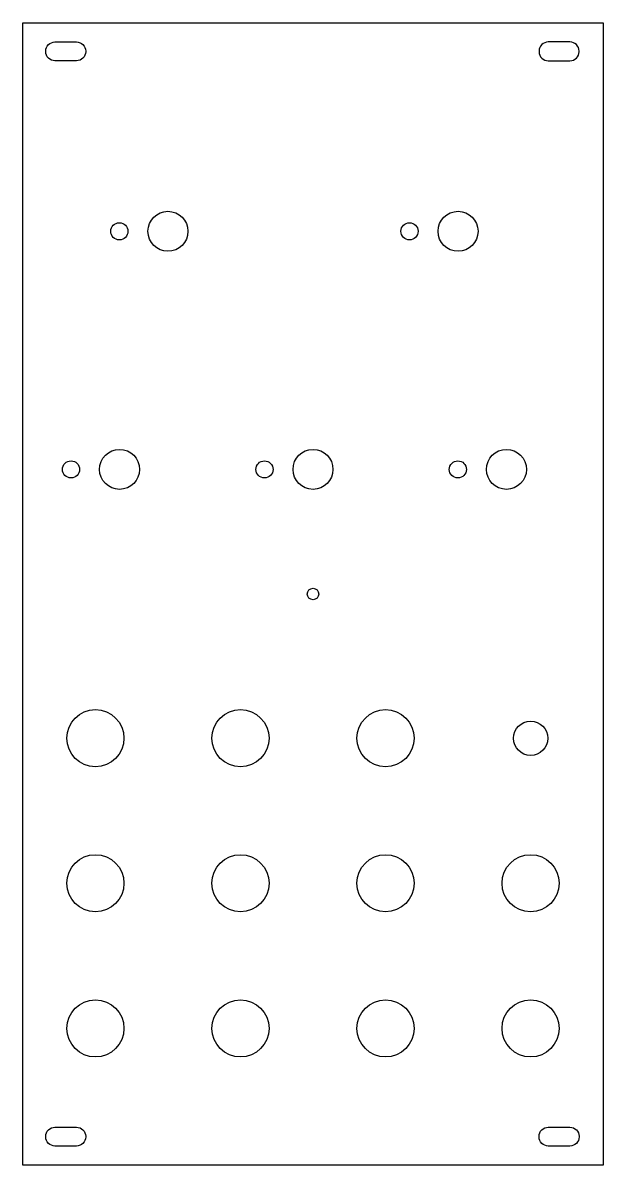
# Model space of a CAD drawing. Header units: millimetres. Extents: x -51 to 51, y -100 to 100.
import ezdxf

# ---------------------------------------------------------------- set-up
doc = ezdxf.new("R2010")
doc.units = ezdxf.units.MM
doc.layers.get('0').update_dxf_attribs({"linetype": 'CONTINUOUS'})

msp = doc.modelspace()

# ---------------------------------------------------------------- linework, layer by layer
msp.add_lwpolyline([(-50.8, 100), (50.8, 100), (50.8, -100), (-50.8, -100)], close=True)
for points in [[(-45.2, 96.65), (-41.4, 96.65, -0.4142136), (-39.8, 95.05), (-39.8, 94.95, -0.4142136), (-41.4, 93.35), (-45.2, 93.35, -0.4142136), (-46.8, 94.95), (-46.8, 95.05, -0.4142136)], [(41.18, 93.35), (44.98, 93.35, 0.4142136), (46.58, 94.95), (46.58, 95.05, 0.4142136), (44.98, 96.65), (41.18, 96.65, 0.4142136), (39.58, 95.05), (39.58, 94.95, 0.4142136)], [(-45.2, -93.35), (-41.4, -93.35, -0.4142136), (-39.8, -94.95), (-39.8, -95.05, -0.4142136), (-41.4, -96.65), (-45.2, -96.65, -0.4142136), (-46.8, -95.05), (-46.8, -94.95, -0.4142136)], [(41.18, -93.35), (44.98, -93.35, -0.4142136), (46.58, -94.95), (46.58, -95.05, -0.4142136), (44.98, -96.65), (41.18, -96.65, -0.4142136), (39.58, -95.05), (39.58, -94.95, -0.4142136)]]:
    msp.add_lwpolyline(points, format="xyb", close=True)
for centre, radius in [((-25.4, 63.5), 3.5), ((25.4, 63.5), 3.5), ((-33.9, 63.5), 1.5), ((16.9, 63.5), 1.5), ((-33.865, 21.815), 3.5), ((0, 21.815), 3.5), ((33.865, 21.815), 3.5), ((-42.365, 21.815), 1.5), ((-8.5, 21.815), 1.5), ((25.365, 21.815), 1.5), ((0, 0), 1), ((-38.1, -25.25), 5), ((-12.7, -25.25), 5), ((12.7, -25.25), 5), ((38.1, -25.25), 3), ((-38.1, -50.65), 5), ((-12.7, -50.65), 5), ((12.7, -50.65), 5), ((38.1, -50.65), 5), ((-38.1, -76.05), 5), ((-12.7, -76.05), 5), ((12.7, -76.05), 5), ((38.1, -76.05), 5)]:
    msp.add_circle(centre, radius)

doc.saveas('drawing.dxf')
